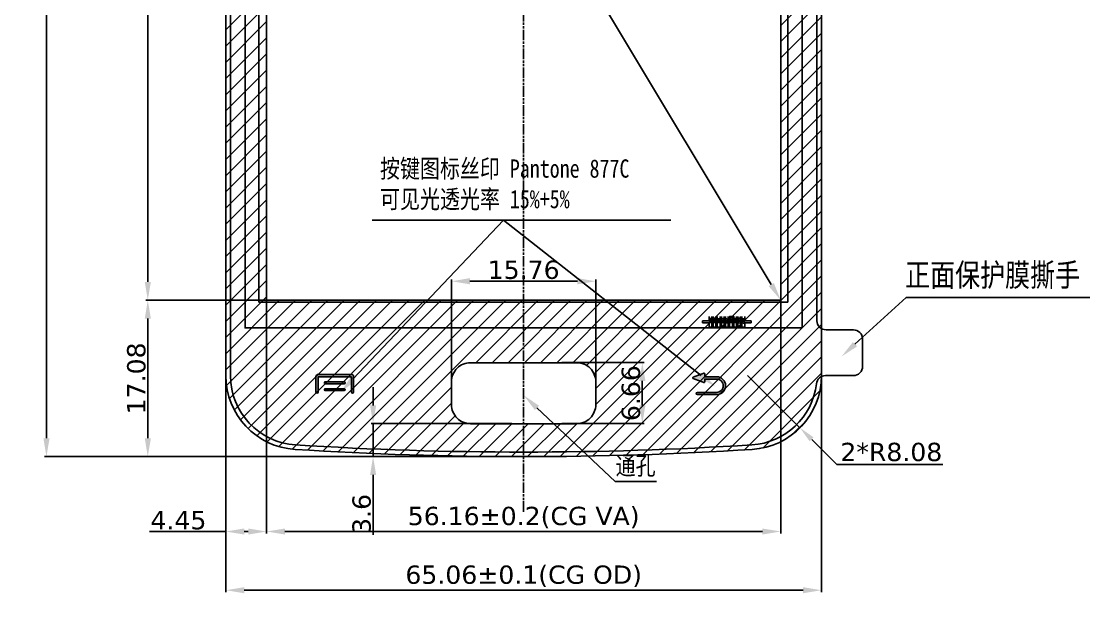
# Model space of a CAD drawing. Header units: inches. Extents: x 1779 to 2225, y 40 to 347.
# Drawn here: x 1870.5 to 1987.3, y 117.3 to 180.8 of the extents above; entities that cross this region are included whole.
import ezdxf
from ezdxf import colors
from ezdxf.entities.mleader import LeaderData, LeaderLine
from ezdxf.math import Vec2, Vec3

# ---------------------------------------------------------------- set-up
doc = ezdxf.new("R2010")
doc.units = ezdxf.units.IN
doc.header["$LTSCALE"] = 2.574606
doc.header["$MEASUREMENT"] = 0
doc.header["$PDMODE"] = 3
doc.header["$PDSIZE"] = 0.3125
doc.linetypes.add('PHANTOM', pattern=[0.8, 0.45, -0.05, 0.1, -0.05, 0.1, -0.05])
doc.layers.get('0').update_dxf_attribs({"linetype": 'CONTINUOUS'})
doc.layers.get('Defpoints').update_dxf_attribs({"linetype": 'CONTINUOUS'})
for name, color, linetype in [('Cover lens', 6, 'CONTINUOUS'), ('dim', 4, 'CONTINUOUS'), ('Dimension', 7, 'CONTINUOUS'), ('RX', 1, 'CONTINUOUS'), ('sensor AA', 131, 'CONTINUOUS'), ('Sensor outline', 190, 'CONTINUOUS'), ('中心线', 1, 'CONTINUOUS'), ('正面保护膜', 50, 'CONTINUOUS')]:
    doc.layers.add(name, color=color, linetype=linetype)
doc.styles.get("Standard").update_dxf_attribs({"font": 'romand.shx', "width": 0.8, "bigfont": 'bigfont.shx'})
doc.styles.add('文字样式', font='verdana.ttf', dxfattribs={"height": 2})
doc.dimstyles.new('标注', dxfattribs={"dimtxt": 2, "dimasz": 2, "dimexe": 0.2, "dimexo": 0.2, "dimgap": 0.2, "dimtad": 1, "dimdsep": 46, "dimtxsty": '文字样式', "dimcen": 0, "dimclrd": 256, "dimclre": 256, "dimclrt": 256, "dimadec": 0, "dimazin": 0, "dimtfac": 1, "dimtmove": 0, "dimatfit": 3, "dimfxl": 0, "dimarcsym": 0})
doc.dimstyles.new('直径', dxfattribs={"dimtxt": 2, "dimasz": 1.8, "dimexe": 0.3, "dimexo": 0.7, "dimgap": 0.3, "dimtad": 1, "dimtoh": 1, "dimzin": 0, "dimdsep": 46, "dimtxsty": '文字样式', "dimcen": 0.09, "dimadec": 0, "dimazin": 0, "dimtfac": 1, "dimtmove": 0, "dimatfit": 3, "dimfxl": 0, "dimtolj": 1, "dimtzin": 0, "dimarcsym": 0})

# ---------------------------------------------------------------- blocks, each defined once
blk = doc.blocks.new('12521212')
at = {"layer": 'RX'}
for points in [[(1609.31, 145.22), (1609.31, 144.74), (1608.61, 144.74), (1608.61, 144.54), (1609.31, 144.54), (1609.31, 144.06), (1609.61, 144.06), (1609.61, 145.22)], [(1610.06, 145.22), (1610.06, 144.06), (1609.76, 144.06), (1609.76, 145.22)], [(1610.51, 145.22), (1610.51, 144.06), (1610.21, 144.06), (1610.21, 145.22)], [(1610.96, 145.22), (1610.96, 144.06), (1610.66, 144.06), (1610.66, 145.22)], [(1611.41, 145.22), (1611.41, 144.06), (1611.11, 144.06), (1611.11, 145.22)], [(1611.86, 145.22), (1611.56, 145.22), (1611.56, 144.06), (1611.86, 144.06), (1611.86, 145.22)], [(1612.01, 145.22), (1612.01, 145.22), (1612.01, 144.06), (1612.31, 144.06), (1612.31, 145.22)], [(1612.76, 145.22), (1612.76, 144.06), (1612.46, 144.06), (1612.46, 145.22)], [(1612.91, 145.22), (1612.91, 144.06), (1613.21, 144.06), (1613.21, 144.54), (1613.91, 144.54), (1613.91, 144.74), (1613.21, 144.74), (1613.21, 145.22)]]:
    blk.add_lwpolyline(points, dxfattribs=at)
at = {"layer": 'sensor AA'}
blk.add_lwpolyline([(1560.14, 241.97), (1617.91, 241.97), (1617.91, 146.79), (1560.14, 146.79)], close=True, dxfattribs=at)
at = {"layer": 'Sensor outline'}
blk.add_lwpolyline([(1558.63, 143.96), (1619.48, 143.96), (1558.63, 143.96), (1558.63, 245.42), (1619.48, 245.42), (1619.48, 143.96), (1619.48, 245.42), (1558.63, 245.42)], close=True, dxfattribs=at)
for s, p in [('GND', (1609.56, 144.52)), ('RX5', (1610.01, 144.52)), ('RX4', (1610.46, 144.52)), ('RX3', (1610.91, 144.52)), ('RX2', (1611.36, 144.5)), ('RX1', (1611.81, 144.52)), ('GND', (1612.26, 144.52)), ('TX19', (1612.7, 144.46)), ('GND', (1613.18, 144.47))]:
    blk.add_text(s, height=0.2, rotation=90).set_placement(p)
blk = doc.blocks.new('*D43')
at = {"layer": 'Defpoints', "color": 0}
for p in [(1897.33, 244), (1953.49, 150.4), (1953.49, 150.4)]:
    blk.add_point(p, dxfattribs=at)
at = {"layer": 'Dimension', "lineweight": -2}
blk.add_line((1898.36, 242.28), (1952.46, 152.11), dxfattribs=at)
at = {"layer": 'Dimension'}
for points in [[(1898.64, 242.45), (1898.07, 242.11), (1897.33, 244)], [(1952.74, 152.28), (1952.17, 151.94), (1953.49, 150.4)]]:
    blk.add_solid(points, dxfattribs=at)
at = {"layer": 'Dimension', "insert": (1926.7, 197.97), "char_height": 2, "attachment_point": 5, "rotation": 300.9638, "style": '文字样式'}
blk.add_mtext('4.3{\\fSimSun|b0|i0|c134|p2;寸}', dxfattribs=at)
blk = doc.blocks.new('*D44')
at = {"layer": 'Defpoints', "color": 0}
for p in [(1902.5, 259.41), (1873.28, 133.32), (1925.41, 133.32)]:
    blk.add_point(p, dxfattribs=at)
at = {"layer": 'Dimension', "lineweight": -2}
for p, q in [((1902.3, 259.41), (1873.08, 259.41)), ((1873.28, 257.41), (1873.28, 135.32)), ((1925.21, 133.32), (1873.08, 133.32))]:
    blk.add_line(p, q, dxfattribs=at)
at = {"layer": 'Dimension'}
for points in [[(1872.95, 257.41), (1873.62, 257.41), (1873.28, 259.41)], [(1872.95, 135.32), (1873.62, 135.32), (1873.28, 133.32)]]:
    blk.add_solid(points, dxfattribs=at)
at = {"layer": 'Dimension', "insert": (1871.76, 196.36), "char_height": 2, "attachment_point": 5, "rotation": 90, "style": '文字样式'}
blk.add_mtext('126.09%%P0.1(CG OD)', dxfattribs=at)
blk = doc.blocks.new('*D45')
at = {"layer": 'Defpoints', "color": 0}
for p in [(1892.88, 164.72), (1957.94, 164.72), (1957.94, 118.73)]:
    blk.add_point(p, dxfattribs=at)
at = {"layer": 'Dimension', "lineweight": -2}
for p, q in [((1892.88, 164.52), (1892.88, 118.53)), ((1957.94, 164.52), (1957.94, 118.53)), ((1894.88, 118.73), (1955.94, 118.73))]:
    blk.add_line(p, q, dxfattribs=at)
at = {"layer": 'Dimension'}
for points in [[(1894.88, 119.06), (1894.88, 118.4), (1892.88, 118.73)], [(1955.94, 119.06), (1955.94, 118.4), (1957.94, 118.73)]]:
    blk.add_solid(points, dxfattribs=at)
at = {"layer": 'Dimension', "insert": (1925.41, 120.25), "char_height": 2, "attachment_point": 5, "style": '文字样式'}
blk.add_mtext('65.06%%P0.1(CG OD)', dxfattribs=at)
blk = doc.blocks.new('*D46')
at = {"layer": 'Defpoints', "color": 0}
for p in [(1897.33, 150.86), (1953.49, 150.96), (1953.49, 125.14)]:
    blk.add_point(p, dxfattribs=at)
at = {"layer": 'Dimension', "lineweight": -2}
for p, q in [((1953.49, 150.76), (1953.49, 124.94)), ((1897.33, 150.66), (1897.33, 124.94)), ((1899.33, 125.14), (1951.49, 125.14))]:
    blk.add_line(p, q, dxfattribs=at)
at = {"layer": 'Dimension'}
for points in [[(1899.33, 125.47), (1899.33, 124.81), (1897.33, 125.14)], [(1951.49, 125.47), (1951.49, 124.81), (1953.49, 125.14)]]:
    blk.add_solid(points, dxfattribs=at)
at = {"layer": 'Dimension', "insert": (1925.41, 126.66), "char_height": 2, "attachment_point": 5, "style": '文字样式'}
blk.add_mtext('56.16%%P0.2(CG VA)', dxfattribs=at)
blk = doc.blocks.new('*D56')
at = {"layer": 'Defpoints', "color": 0}
for p in [(1884.35, 244), (1898.65, 244), (1898.99, 150.4)]:
    blk.add_point(p, dxfattribs=at)
at = {"layer": 'Dimension', "lineweight": -2}
for p, q in [((1898.45, 244), (1884.15, 244)), ((1884.35, 152.4), (1884.35, 242)), ((1898.79, 150.4), (1884.15, 150.4))]:
    blk.add_line(p, q, dxfattribs=at)
at = {"layer": 'Dimension'}
for points in [[(1884.02, 242), (1884.69, 242), (1884.35, 244)], [(1884.02, 152.4), (1884.69, 152.4), (1884.35, 150.4)]]:
    blk.add_solid(points, dxfattribs=at)
at = {"layer": 'Dimension', "insert": (1882.83, 197.2), "char_height": 2, "attachment_point": 5, "rotation": 90, "style": '文字样式'}
blk.add_mtext('93.6%%P0.2(CG VA)', dxfattribs=at)
blk = doc.blocks.new('*D47')
at = {"layer": 'Defpoints', "color": 0}
for p in [(1892.88, 129.03), (1897.33, 129.03), (1892.88, 125.14)]:
    blk.add_point(p, dxfattribs=at)
at = {"layer": 'Dimension', "lineweight": -2}
for p, q in [((1892.88, 128.83), (1892.88, 124.94)), ((1897.33, 128.83), (1897.33, 124.94)), ((1892.88, 125.14), (1884.53, 125.14)), ((1895.33, 125.14), (1894.88, 125.14))]:
    blk.add_line(p, q, dxfattribs=at)
at = {"layer": 'Dimension'}
for points in [[(1894.88, 125.47), (1894.88, 124.81), (1892.88, 125.14)], [(1895.33, 125.47), (1895.33, 124.81), (1897.33, 125.14)]]:
    blk.add_solid(points, dxfattribs=at)
at = {"layer": 'Dimension', "insert": (1887.7, 126.36), "char_height": 2, "attachment_point": 5, "style": '文字样式'}
blk.add_mtext('4.45', dxfattribs=at)
blk = doc.blocks.new('*D48')
at = {"layer": 'Defpoints', "color": 0}
for p in [(1888.5, 150.4), (1884.35, 133.32), (1888.5, 133.32)]:
    blk.add_point(p, dxfattribs=at)
at = {"layer": 'Dimension', "lineweight": -2}
for p, q in [((1888.3, 150.4), (1884.15, 150.4)), ((1884.35, 148.4), (1884.35, 135.32)), ((1888.3, 133.32), (1884.15, 133.32))]:
    blk.add_line(p, q, dxfattribs=at)
at = {"layer": 'Dimension'}
for points in [[(1884.02, 148.4), (1884.69, 148.4), (1884.35, 150.4)], [(1884.02, 135.32), (1884.69, 135.32), (1884.35, 133.32)]]:
    blk.add_solid(points, dxfattribs=at)
at = {"layer": 'Dimension', "insert": (1883.11, 141.86), "char_height": 2, "attachment_point": 5, "rotation": 90, "style": '文字样式'}
blk.add_mtext('17.08', dxfattribs=at)
blk = doc.blocks.new('*D57')
at = {"layer": 'Defpoints', "color": 0}
for p in [(1949.86, 142.17), (1955.59, 136.47)]:
    blk.add_point(p, dxfattribs=at)
at = {"layer": 'Dimension', "color": 0, "lineweight": -2}
for p, q in [((1949.86, 142.17), (1955.59, 136.47)), ((1959.63, 132.46), (1956.87, 135.2)), ((1971.2, 132.46), (1959.63, 132.46))]:
    blk.add_line(p, q, dxfattribs=at)
at = {"layer": 'Dimension', "color": 0}
blk.add_solid([(1957.08, 135.42), (1956.65, 134.99), (1955.59, 136.47)], dxfattribs=at)
at = {"layer": 'Dimension', "color": 0, "insert": (1965.57, 133.81), "char_height": 2, "attachment_point": 5, "style": '文字样式'}
blk.add_mtext('\\A1;2*R8.08', dxfattribs=at)
blk = doc.blocks.new('*D71')
at = {"layer": 'Defpoints', "color": 0}
for p in [(1924.33, 136.92), (1908.96, 133.32), (1924.33, 133.32)]:
    blk.add_point(p, dxfattribs=at)
at = {"layer": 'Dimension', "lineweight": -2}
for p, q in [((1908.96, 138.92), (1908.96, 140.92)), ((1924.13, 136.92), (1908.76, 136.92)), ((1908.96, 136.92), (1908.96, 133.32)), ((1924.13, 133.32), (1908.76, 133.32)), ((1908.96, 131.32), (1908.96, 124.79))]:
    blk.add_line(p, q, dxfattribs=at)
at = {"layer": 'Dimension'}
for points in [[(1908.63, 138.92), (1909.3, 138.92), (1908.96, 136.92)], [(1908.63, 131.32), (1909.3, 131.32), (1908.96, 133.32)]]:
    blk.add_solid(points, dxfattribs=at)
at = {"layer": 'Dimension', "insert": (1907.72, 127.06), "char_height": 2, "attachment_point": 5, "rotation": 90, "style": '文字样式'}
blk.add_mtext('3.6', dxfattribs=at)
blk = doc.blocks.new('*D72')
at = {"layer": 'Defpoints', "color": 0}
for p in [(1933.29, 152.47), (1917.53, 140.25), (1933.29, 140.25)]:
    blk.add_point(p, dxfattribs=at)
at = {"layer": 'Dimension', "lineweight": -2}
for p, q in [((1917.53, 140.45), (1917.53, 152.67)), ((1919.53, 152.47), (1931.29, 152.47)), ((1933.29, 140.45), (1933.29, 152.67))]:
    blk.add_line(p, q, dxfattribs=at)
at = {"layer": 'Dimension'}
for points in [[(1919.53, 152.81), (1919.53, 152.14), (1917.53, 152.47)], [(1931.29, 152.81), (1931.29, 152.14), (1933.29, 152.47)]]:
    blk.add_solid(points, dxfattribs=at)
at = {"layer": 'Dimension', "insert": (1925.41, 153.71), "char_height": 2, "attachment_point": 5, "style": '文字样式'}
blk.add_mtext('15.76', dxfattribs=at)
blk = doc.blocks.new('*D73')
at = {"layer": 'Defpoints', "color": 0}
for p in [(1929.37, 143.58), (1929.37, 136.92), (1938.37, 136.92)]:
    blk.add_point(p, dxfattribs=at)
at = {"layer": 'Dimension', "lineweight": -2}
for p, q in [((1929.57, 143.58), (1938.57, 143.58)), ((1938.37, 141.58), (1938.37, 138.92)), ((1929.57, 136.92), (1938.57, 136.92))]:
    blk.add_line(p, q, dxfattribs=at)
at = {"layer": 'Dimension'}
for points in [[(1938.04, 141.58), (1938.71, 141.58), (1938.37, 143.58)], [(1938.04, 138.92), (1938.71, 138.92), (1938.37, 136.92)]]:
    blk.add_solid(points, dxfattribs=at)
at = {"layer": 'Dimension', "insert": (1937.13, 140.25), "char_height": 2, "attachment_point": 5, "rotation": 90, "style": '文字样式'}
blk.add_mtext('6.66', dxfattribs=at)

msp = doc.modelspace()

# ---------------------------------------------------------------- hatches: boundary and pattern name
at = {"layer": 'Cover lens', "linetype": 'Continuous'}
h = msp.add_hatch(dxfattribs=at)
h.set_pattern_fill('ANSI31', color=256, scale=10, style=0)
edge = h.paths.add_edge_path(flags=16)
edge.add_line((1918.407, 254.998), (1932.407, 254.998))
edge.add_arc((1932.407, 255.998), 1, 270, 450)
edge.add_line((1932.407, 256.998), (1918.407, 256.998))
edge.add_arc((1918.407, 255.998), 1, 90, 270)
edge = h.paths.add_edge_path(flags=16)
edge.add_line((1913.657, 254.998), (1915.157, 254.998))
edge.add_arc((1915.157, 255.998), 1, 270, 450)
edge.add_line((1915.157, 256.998), (1913.657, 256.998))
edge.add_arc((1913.657, 255.998), 1, 90, 270)
edge = h.paths.add_edge_path(flags=16)
edge.add_arc((1910.907, 255.998), 1, 0, 360)
edge = h.paths.add_edge_path(flags=16)
edge.add_arc((1904.407, 255.998), 1.7, 0, 360)
edge = h.paths.add_edge_path()
edge.add_arc((1949.857, 142.165), 8.08, 273.59436, 360)
edge.add_line((1957.937, 142.165), (1957.937, 251.698))
edge.add_arc((1950.227, 251.698), 7.71, 360, 450)
edge.add_line((1950.227, 259.408), (1900.587, 259.408))
edge.add_arc((1900.587, 251.698), 7.71, 90, 180)
edge.add_line((1892.877, 251.698), (1892.877, 142.165))
edge.add_arc((1900.957, 142.165), 8.08, 180, 266.40564)
edge.add_arc((1925.407, 531.398), 398.08, 266.40564, 273.59436)
edge = h.paths.add_edge_path(flags=16)
edge.add_line((1919.607, 136.918), (1931.207, 136.918))
edge.add_arc((1931.207, 138.998), 2.08, 270, 360)
edge.add_line((1933.287, 138.998), (1933.287, 141.498))
edge.add_arc((1931.207, 141.498), 2.08, 360, 450)
edge.add_line((1931.207, 143.578), (1919.607, 143.578))
edge.add_arc((1919.607, 141.498), 2.08, 90, 180)
edge.add_line((1917.527, 141.498), (1917.527, 138.998))
edge.add_arc((1919.607, 138.998), 2.08, 180, 270)
h.paths.add_polyline_path([(1897.327, 150.398), (1897.327, 243.998), (1953.487, 243.998), (1953.487, 150.398)], flags=16)
at = {"layer": 'Cover lens'}
h = msp.add_hatch(color=151, dxfattribs=at)
edge = h.paths.add_edge_path()
edge.add_spline(control_points=[(1945.195, 142.053), (1945.626, 142.053), (1946.058, 142.053), (1946.489, 142.053), (1946.489, 142.053), (1946.749, 142.053), (1946.996, 141.949), (1947.18, 141.766), (1947.18, 141.766), (1947.362, 141.583), (1947.465, 141.338), (1947.466, 141.08), (1947.466, 141.08), (1947.466, 141.08), (1947.466, 141.079), (1947.466, 141.078), (1947.466, 141.078), (1947.465, 140.818), (1947.362, 140.57), (1947.179, 140.387), (1947.179, 140.387), (1946.997, 140.204), (1946.751, 140.101), (1946.494, 140.1), (1946.494, 140.1), (1946.493, 140.1), (1946.492, 140.1), (1946.491, 140.1), (1946.491, 140.1), (1945.79, 140.1), (1945.088, 140.1), (1944.387, 140.1), (1944.387, 140.1), (1944.318, 140.1), (1944.262, 140.156), (1944.262, 140.225), (1944.262, 140.225), (1944.262, 140.294), (1944.318, 140.351), (1944.387, 140.351), (1944.387, 140.351), (1945.088, 140.351), (1945.789, 140.351), (1946.491, 140.351), (1946.491, 140.351), (1946.683, 140.35), (1946.866, 140.428), (1947.002, 140.564), (1947.002, 140.564), (1947.138, 140.699), (1947.215, 140.881), (1947.216, 141.073), (1947.216, 141.073), (1947.216, 141.075), (1947.215, 141.076), (1947.215, 141.077), (1947.215, 141.077), (1947.216, 141.269), (1947.138, 141.453), (1947.002, 141.589), (1947.002, 141.589), (1946.866, 141.725), (1946.683, 141.803), (1946.49, 141.805), (1946.49, 141.805), (1946.367, 141.799), (1945.401, 141.802), (1945.195, 141.802), (1945.195, 141.802), (1945.195, 141.699), (1945.195, 141.595), (1945.195, 141.491), (1945.195, 141.491), (1945.195, 141.466), (1945.183, 141.444), (1945.163, 141.429), (1945.163, 141.429), (1945.142, 141.415), (1945.117, 141.412), (1945.093, 141.42), (1945.093, 141.42), (1945.093, 141.421), (1943.923, 141.857), (1943.923, 141.857), (1943.923, 141.857), (1943.893, 141.868), (1943.873, 141.896), (1943.873, 141.928), (1943.873, 141.928), (1943.873, 141.96), (1943.893, 141.987), (1943.923, 141.998), (1943.923, 141.998), (1943.923, 141.999), (1945.093, 142.435), (1945.093, 142.435), (1945.093, 142.435), (1945.117, 142.444), (1945.142, 142.441), (1945.163, 142.426), (1945.163, 142.426), (1945.183, 142.412), (1945.195, 142.39), (1945.195, 142.364), (1945.195, 142.364), (1945.195, 142.261), (1945.195, 142.157), (1945.195, 142.053)], knot_values=[0, 0, 0, 0, 0.037037, 0.037037, 0.037037, 0.037037, 0.0740741, 0.0740741, 0.0740741, 0.0740741, 0.1111111, 0.1111111, 0.1111111, 0.1111111, 0.1481481, 0.1481481, 0.1481481, 0.1481481, 0.1851852, 0.1851852, 0.1851852, 0.1851852, 0.2222222, 0.2222222, 0.2222222, 0.2222222, 0.2592593, 0.2592593, 0.2592593, 0.2592593, 0.2962963, 0.2962963, 0.2962963, 0.2962963, 0.3333333, 0.3333333, 0.3333333, 0.3333333, 0.3703704, 0.3703704, 0.3703704, 0.3703704, 0.4074074, 0.4074074, 0.4074074, 0.4074074, 0.4444444, 0.4444444, 0.4444444, 0.4444444, 0.4814815, 0.4814815, 0.4814815, 0.4814815, 0.5185185, 0.5185185, 0.5185185, 0.5185185, 0.5555556, 0.5555556, 0.5555556, 0.5555556, 0.5925926, 0.5925926, 0.5925926, 0.5925926, 0.6296296, 0.6296296, 0.6296296, 0.6296296, 0.6666667, 0.6666667, 0.6666667, 0.6666667, 0.7037037, 0.7037037, 0.7037037, 0.7037037, 0.7407407, 0.7407407, 0.7407407, 0.7407407, 0.7777778, 0.7777778, 0.7777778, 0.7777778, 0.8148148, 0.8148148, 0.8148148, 0.8148148, 0.8518519, 0.8518519, 0.8518519, 0.8518519, 0.8888889, 0.8888889, 0.8888889, 0.8888889, 0.9259259, 0.9259259, 0.9259259, 0.9259259, 0.962963, 0.962963, 0.962963, 0.962963, 1, 1, 1, 1], weights=[1, 1, 1, 1, 1, 1, 1, 1, 1, 1, 1, 1, 1, 1, 1, 1, 1, 1, 1, 1, 1, 1, 1, 1, 1, 1, 1, 1, 1, 1, 1, 1, 1, 1, 1, 1, 1, 1, 1, 1, 1, 1, 1, 1, 1, 1, 1, 1, 1, 1, 1, 1, 1, 1, 1, 1, 1, 1, 1, 1, 1, 1, 1, 1, 1, 1, 1, 1, 1, 1, 1, 1, 1, 1, 1, 1, 1, 1, 1, 1, 1, 1, 1, 1, 1, 1, 1, 1, 1, 1, 1, 1, 1, 1, 1, 1, 1, 1, 1, 1, 1, 1, 1, 1, 1, 1, 1, 1], degree=3, periodic=0)
edge = h.paths.add_edge_path()
edge.add_spline(control_points=[(1902.964, 140.373), (1902.964, 140.304), (1902.908, 140.248), (1902.839, 140.248), (1902.839, 140.248), (1902.77, 140.248), (1902.713, 140.304), (1902.713, 140.373), (1902.713, 140.373), (1902.713, 140.938), (1902.713, 141.502), (1902.713, 142.067), (1902.713, 142.067), (1902.714, 142.126), (1902.737, 142.183), (1902.78, 142.226), (1902.78, 142.226), (1902.821, 142.267), (1902.877, 142.29), (1902.939, 142.292), (1902.939, 142.292), (1903.535, 142.292), (1904.132, 142.292), (1904.729, 142.292), (1904.729, 142.292), (1905.356, 142.292), (1905.984, 142.292), (1906.613, 142.292), (1906.613, 142.292), (1906.672, 142.291), (1906.73, 142.268), (1906.772, 142.225), (1906.772, 142.225), (1906.813, 142.184), (1906.836, 142.128), (1906.838, 142.066), (1906.838, 142.066), (1906.838, 141.502), (1906.838, 140.938), (1906.838, 140.373), (1906.838, 140.373), (1906.838, 140.304), (1906.781, 140.248), (1906.712, 140.248), (1906.712, 140.248), (1906.643, 140.248), (1906.587, 140.304), (1906.587, 140.373), (1906.587, 140.373), (1906.587, 140.921), (1906.587, 141.469), (1906.587, 142.016), (1906.587, 142.016), (1906.587, 142.03), (1906.576, 142.041), (1906.562, 142.041), (1906.562, 142.041), (1905.951, 142.041), (1905.34, 142.041), (1904.729, 142.041), (1904.729, 142.041), (1904.149, 142.041), (1903.569, 142.041), (1902.989, 142.041), (1902.989, 142.041), (1902.975, 142.041), (1902.964, 142.03), (1902.964, 142.016), (1902.964, 142.016), (1902.964, 141.469), (1902.964, 140.921), (1902.964, 140.373)], knot_values=[0, 0, 0, 0, 0.0555556, 0.0555556, 0.0555556, 0.0555556, 0.1111111, 0.1111111, 0.1111111, 0.1111111, 0.1666667, 0.1666667, 0.1666667, 0.1666667, 0.2222222, 0.2222222, 0.2222222, 0.2222222, 0.2777778, 0.2777778, 0.2777778, 0.2777778, 0.3333333, 0.3333333, 0.3333333, 0.3333333, 0.3888889, 0.3888889, 0.3888889, 0.3888889, 0.4444444, 0.4444444, 0.4444444, 0.4444444, 0.5, 0.5, 0.5, 0.5, 0.5555556, 0.5555556, 0.5555556, 0.5555556, 0.6111111, 0.6111111, 0.6111111, 0.6111111, 0.6666667, 0.6666667, 0.6666667, 0.6666667, 0.7222222, 0.7222222, 0.7222222, 0.7222222, 0.7777778, 0.7777778, 0.7777778, 0.7777778, 0.8333333, 0.8333333, 0.8333333, 0.8333333, 0.8888889, 0.8888889, 0.8888889, 0.8888889, 0.9444444, 0.9444444, 0.9444444, 0.9444444, 1, 1, 1, 1], weights=[1, 1, 1, 1, 1, 1, 1, 1, 1, 1, 1, 1, 1, 1, 1, 1, 1, 1, 1, 1, 1, 1, 1, 1, 1, 1, 1, 1, 1, 1, 1, 1, 1, 1, 1, 1, 1, 1, 1, 1, 1, 1, 1, 1, 1, 1, 1, 1, 1, 1, 1, 1, 1, 1, 1, 1, 1, 1, 1, 1, 1, 1, 1, 1, 1, 1, 1, 1, 1, 1, 1, 1], degree=3, periodic=0)
edge = h.paths.add_edge_path(flags=17)
edge.add_spline(control_points=[(1903.737, 141.283), (1903.682, 141.283), (1903.637, 141.328), (1903.637, 141.383), (1903.637, 141.383), (1903.637, 141.438), (1903.682, 141.483), (1903.737, 141.483), (1903.737, 141.483), (1903.737, 141.483), (1905.814, 141.483), (1905.814, 141.483), (1905.814, 141.483), (1905.87, 141.483), (1905.914, 141.438), (1905.914, 141.383), (1905.914, 141.383), (1905.914, 141.328), (1905.87, 141.283), (1905.814, 141.283), (1905.814, 141.283), (1905.814, 141.283), (1903.737, 141.283), (1903.737, 141.283)], knot_values=[0, 0, 0, 0, 0.1666667, 0.1666667, 0.1666667, 0.1666667, 0.3333333, 0.3333333, 0.3333333, 0.3333333, 0.5, 0.5, 0.5, 0.5, 0.6666667, 0.6666667, 0.6666667, 0.6666667, 0.8333333, 0.8333333, 0.8333333, 0.8333333, 1, 1, 1, 1], weights=[1, 1, 1, 1, 1, 1, 1, 1, 1, 1, 1, 1, 1, 1, 1, 1, 1, 1, 1, 1, 1, 1, 1, 1], degree=3, periodic=0)
edge = h.paths.add_edge_path(flags=17)
edge.add_spline(control_points=[(1903.737, 140.533), (1903.682, 140.533), (1903.637, 140.578), (1903.637, 140.633), (1903.637, 140.633), (1903.637, 140.689), (1903.682, 140.733), (1903.737, 140.733), (1903.737, 140.733), (1903.737, 140.733), (1905.814, 140.733), (1905.814, 140.733), (1905.814, 140.733), (1905.87, 140.733), (1905.914, 140.689), (1905.914, 140.633), (1905.914, 140.633), (1905.914, 140.578), (1905.87, 140.533), (1905.814, 140.533), (1905.814, 140.533), (1905.814, 140.533), (1903.737, 140.533), (1903.737, 140.533)], knot_values=[0, 0, 0, 0, 0.1666667, 0.1666667, 0.1666667, 0.1666667, 0.3333333, 0.3333333, 0.3333333, 0.3333333, 0.5, 0.5, 0.5, 0.5, 0.6666667, 0.6666667, 0.6666667, 0.6666667, 0.8333333, 0.8333333, 0.8333333, 0.8333333, 1, 1, 1, 1], weights=[1, 1, 1, 1, 1, 1, 1, 1, 1, 1, 1, 1, 1, 1, 1, 1, 1, 1, 1, 1, 1, 1, 1, 1], degree=3, periodic=0)

# ---------------------------------------------------------------- linework, layer by layer
at = {"layer": 'Cover lens', "linetype": 'Continuous'}
msp.add_lwpolyline([(1950.364, 134.101, 0.3959565), (1957.937, 142.165), (1957.937, 251.698, 0.4142136), (1950.227, 259.408), (1900.587, 259.408, 0.4142136), (1892.877, 251.698), (1892.877, 142.165, 0.3959565), (1900.451, 134.101, 0.031377), (1950.364, 134.101)], format="xyb", dxfattribs=at)
msp.add_lwpolyline([(1897.327, 150.398), (1897.327, 243.998), (1953.487, 243.998), (1953.487, 150.398)], close=True, dxfattribs=at)
msp.add_lwpolyline([(1919.607, 136.918), (1931.207, 136.918, 0.4142136), (1933.287, 138.998), (1933.287, 141.498, 0.4142136), (1931.207, 143.578), (1919.607, 143.578, 0.4142136), (1917.527, 141.498), (1917.527, 138.998, 0.4142136)], format="xyb", close=True, dxfattribs=at)
at = {"layer": 'Cover lens', "color": 151, "linetype": 'Continuous'}
for points, knots in [([(1902.964, 140.373), (1902.964, 140.304), (1902.908, 140.248), (1902.839, 140.248), (1902.839, 140.248), (1902.77, 140.248), (1902.713, 140.304), (1902.713, 140.373), (1902.713, 140.373), (1902.713, 140.938), (1902.713, 141.502), (1902.713, 142.067), (1902.713, 142.067), (1902.714, 142.126), (1902.737, 142.183), (1902.78, 142.226), (1902.78, 142.226), (1902.821, 142.267), (1902.877, 142.29), (1902.939, 142.292), (1902.939, 142.292), (1903.535, 142.292), (1904.132, 142.292), (1904.729, 142.292), (1904.729, 142.292), (1905.356, 142.292), (1905.984, 142.292), (1906.613, 142.292), (1906.613, 142.292), (1906.672, 142.291), (1906.73, 142.268), (1906.772, 142.225), (1906.772, 142.225), (1906.813, 142.184), (1906.836, 142.128), (1906.838, 142.066), (1906.838, 142.066), (1906.838, 141.502), (1906.838, 140.938), (1906.838, 140.373), (1906.838, 140.373), (1906.838, 140.304), (1906.781, 140.248), (1906.712, 140.248), (1906.712, 140.248), (1906.643, 140.248), (1906.587, 140.304), (1906.587, 140.373), (1906.587, 140.373), (1906.587, 140.921), (1906.587, 141.469), (1906.587, 142.016), (1906.587, 142.016), (1906.587, 142.03), (1906.576, 142.041), (1906.562, 142.041), (1906.562, 142.041), (1905.951, 142.041), (1905.34, 142.041), (1904.729, 142.041), (1904.729, 142.041), (1904.149, 142.041), (1903.569, 142.041), (1902.989, 142.041), (1902.989, 142.041), (1902.975, 142.041), (1902.964, 142.03), (1902.964, 142.016), (1902.964, 142.016), (1902.964, 141.469), (1902.964, 140.921), (1902.964, 140.373)], [0, 0, 0, 0, 0.0555556, 0.0555556, 0.0555556, 0.0555556, 0.1111111, 0.1111111, 0.1111111, 0.1111111, 0.1666667, 0.1666667, 0.1666667, 0.1666667, 0.2222222, 0.2222222, 0.2222222, 0.2222222, 0.2777778, 0.2777778, 0.2777778, 0.2777778, 0.3333333, 0.3333333, 0.3333333, 0.3333333, 0.3888889, 0.3888889, 0.3888889, 0.3888889, 0.4444444, 0.4444444, 0.4444444, 0.4444444, 0.5, 0.5, 0.5, 0.5, 0.5555556, 0.5555556, 0.5555556, 0.5555556, 0.6111111, 0.6111111, 0.6111111, 0.6111111, 0.6666667, 0.6666667, 0.6666667, 0.6666667, 0.7222222, 0.7222222, 0.7222222, 0.7222222, 0.7777778, 0.7777778, 0.7777778, 0.7777778, 0.8333333, 0.8333333, 0.8333333, 0.8333333, 0.8888889, 0.8888889, 0.8888889, 0.8888889, 0.9444444, 0.9444444, 0.9444444, 0.9444444, 1, 1, 1, 1]), ([(1903.737, 141.283), (1903.682, 141.283), (1903.637, 141.328), (1903.637, 141.383), (1903.637, 141.383), (1903.637, 141.438), (1903.682, 141.483), (1903.737, 141.483), (1903.737, 141.483), (1903.737, 141.483), (1905.814, 141.483), (1905.814, 141.483), (1905.814, 141.483), (1905.87, 141.483), (1905.914, 141.438), (1905.914, 141.383), (1905.914, 141.383), (1905.914, 141.328), (1905.87, 141.283), (1905.814, 141.283), (1905.814, 141.283), (1905.814, 141.283), (1903.737, 141.283), (1903.737, 141.283)], [0, 0, 0, 0, 0.1666667, 0.1666667, 0.1666667, 0.1666667, 0.3333333, 0.3333333, 0.3333333, 0.3333333, 0.5, 0.5, 0.5, 0.5, 0.6666667, 0.6666667, 0.6666667, 0.6666667, 0.8333333, 0.8333333, 0.8333333, 0.8333333, 1, 1, 1, 1]), ([(1903.737, 140.533), (1903.682, 140.533), (1903.637, 140.578), (1903.637, 140.633), (1903.637, 140.633), (1903.637, 140.689), (1903.682, 140.733), (1903.737, 140.733), (1903.737, 140.733), (1903.737, 140.733), (1905.814, 140.733), (1905.814, 140.733), (1905.814, 140.733), (1905.87, 140.733), (1905.914, 140.689), (1905.914, 140.633), (1905.914, 140.633), (1905.914, 140.578), (1905.87, 140.533), (1905.814, 140.533), (1905.814, 140.533), (1905.814, 140.533), (1903.737, 140.533), (1903.737, 140.533)], [0, 0, 0, 0, 0.1666667, 0.1666667, 0.1666667, 0.1666667, 0.3333333, 0.3333333, 0.3333333, 0.3333333, 0.5, 0.5, 0.5, 0.5, 0.6666667, 0.6666667, 0.6666667, 0.6666667, 0.8333333, 0.8333333, 0.8333333, 0.8333333, 1, 1, 1, 1])]:
    msp.add_open_spline(points, degree=3, knots=knots, dxfattribs=at)
at = {"layer": 'Cover lens', "color": 151}
msp.add_open_spline([(1945.189, 142.042), (1945.62, 142.042), (1946.052, 142.042), (1946.483, 142.042), (1946.483, 142.042), (1946.743, 142.041), (1946.99, 141.938), (1947.173, 141.754), (1947.173, 141.754), (1947.356, 141.572), (1947.458, 141.327), (1947.46, 141.069), (1947.46, 141.069), (1947.46, 141.068), (1947.46, 141.068), (1947.46, 141.067), (1947.46, 141.067), (1947.459, 140.807), (1947.356, 140.559), (1947.173, 140.375), (1947.173, 140.375), (1946.991, 140.193), (1946.745, 140.09), (1946.487, 140.089), (1946.487, 140.089), (1946.487, 140.089), (1946.486, 140.089), (1946.485, 140.089), (1946.485, 140.089), (1945.784, 140.089), (1945.082, 140.088), (1944.381, 140.088), (1944.381, 140.088), (1944.312, 140.088), (1944.255, 140.145), (1944.255, 140.214), (1944.255, 140.214), (1944.255, 140.283), (1944.312, 140.339), (1944.381, 140.339), (1944.381, 140.339), (1945.082, 140.339), (1945.782, 140.339), (1946.485, 140.339), (1946.485, 140.339), (1946.677, 140.339), (1946.86, 140.417), (1946.996, 140.552), (1946.996, 140.552), (1947.132, 140.688), (1947.209, 140.87), (1947.21, 141.062), (1947.21, 141.062), (1947.209, 141.063), (1947.209, 141.064), (1947.209, 141.066), (1947.209, 141.066), (1947.209, 141.258), (1947.132, 141.442), (1946.996, 141.578), (1946.996, 141.578), (1946.86, 141.714), (1946.677, 141.791), (1946.484, 141.794), (1946.484, 141.794), (1946.361, 141.788), (1945.395, 141.791), (1945.189, 141.791), (1945.189, 141.791), (1945.189, 141.687), (1945.189, 141.584), (1945.189, 141.48), (1945.189, 141.48), (1945.189, 141.455), (1945.177, 141.432), (1945.156, 141.418), (1945.156, 141.418), (1945.136, 141.403), (1945.111, 141.4), (1945.087, 141.409), (1945.087, 141.409), (1945.087, 141.409), (1943.917, 141.846), (1943.916, 141.846), (1943.916, 141.846), (1943.886, 141.857), (1943.867, 141.885), (1943.867, 141.917), (1943.867, 141.917), (1943.867, 141.948), (1943.887, 141.976), (1943.916, 141.987), (1943.916, 141.987), (1943.917, 141.987), (1945.087, 142.424), (1945.087, 142.424), (1945.087, 142.424), (1945.111, 142.433), (1945.136, 142.429), (1945.156, 142.415), (1945.156, 142.415), (1945.177, 142.401), (1945.189, 142.378), (1945.189, 142.353), (1945.189, 142.353), (1945.189, 142.249), (1945.189, 142.146), (1945.189, 142.042)], degree=3, knots=[0, 0, 0, 0, 0.037037, 0.037037, 0.037037, 0.037037, 0.0740741, 0.0740741, 0.0740741, 0.0740741, 0.1111111, 0.1111111, 0.1111111, 0.1111111, 0.1481481, 0.1481481, 0.1481481, 0.1481481, 0.1851852, 0.1851852, 0.1851852, 0.1851852, 0.2222222, 0.2222222, 0.2222222, 0.2222222, 0.2592593, 0.2592593, 0.2592593, 0.2592593, 0.2962963, 0.2962963, 0.2962963, 0.2962963, 0.3333333, 0.3333333, 0.3333333, 0.3333333, 0.3703704, 0.3703704, 0.3703704, 0.3703704, 0.4074074, 0.4074074, 0.4074074, 0.4074074, 0.4444444, 0.4444444, 0.4444444, 0.4444444, 0.4814815, 0.4814815, 0.4814815, 0.4814815, 0.5185185, 0.5185185, 0.5185185, 0.5185185, 0.5555556, 0.5555556, 0.5555556, 0.5555556, 0.5925926, 0.5925926, 0.5925926, 0.5925926, 0.6296296, 0.6296296, 0.6296296, 0.6296296, 0.6666667, 0.6666667, 0.6666667, 0.6666667, 0.7037037, 0.7037037, 0.7037037, 0.7037037, 0.7407407, 0.7407407, 0.7407407, 0.7407407, 0.7777778, 0.7777778, 0.7777778, 0.7777778, 0.8148148, 0.8148148, 0.8148148, 0.8148148, 0.8518519, 0.8518519, 0.8518519, 0.8518519, 0.8888889, 0.8888889, 0.8888889, 0.8888889, 0.9259259, 0.9259259, 0.9259259, 0.9259259, 0.962963, 0.962963, 0.962963, 0.962963, 1, 1, 1, 1], dxfattribs=at)
at = {"layer": '中心线', "linetype": 'PHANTOM'}
msp.add_lwpolyline([(1925.407, 127.29), (1925.407, 262.521)], dxfattribs=at)
at = {"layer": '正面保护膜'}
msp.add_lwpolyline([(1957.386, 141.282, -0.3803985), (1958.379, 142.165), (1961.437, 142.165, 0.4142136), (1962.437, 143.165), (1962.437, 146.165, 0.4142136), (1961.437, 147.165), (1958.437, 147.165, -0.4142136), (1957.437, 148.165), (1957.437, 251.698, 0.4142136), (1950.227, 258.908), (1900.587, 258.908, 0.4142136), (1893.377, 251.698), (1893.377, 142.165, 0.3959565), (1900.482, 134.6, 0.031377), (1950.333, 134.6, 0.3625507)], format="xyb", close=True, dxfattribs=at)

# ---------------------------------------------------------------- block references
at = {"layer": 'Dimension'}
msp.add_blockref('12521212', (336.348, 3.407), dxfattribs=at)

# ---------------------------------------------------------------- texts
at = {"color": 3, "insert": (1967.085, 154.409), "char_height": 2.5, "width": 23.73653, "attachment_point": 1}
msp.add_mtext('{\\fSimSun|b0|i0|c134|p54;正面保护膜撕手}', dxfattribs=at)
at = {"layer": 'dim', "char_height": 2, "attachment_point": 1}
for s, insert in [('{\\fSimSun|b0|i0|c134|p54;按键图标丝印 Pantone 877C\\P可见光透光率 15%+5%}', (1909.717, 165.779)), ('{\\fSimSun|b0|i0|c134|p54;通孔}', (1935.45, 133.332))]:
    msp.add_mtext(s, dxfattribs=dict(at, insert=insert))

# ---------------------------------------------------------------- dimensions: what is measured, and where the dimension line sits
at = {"layer": 'Dimension'}
dim = msp.add_linear_dim(base=(1873.282, 133.318), p1=(1902.504, 259.408), p2=(1925.407, 133.318), angle=90, text='<>%%P0.1(CG OD)', dimstyle='标注', dxfattribs=at)
dim.commit()
dim.dimension.update_dxf_attribs({"geometry": '*D44', "text_midpoint": (1873.282, 196.363), "dimtype": 160})
dim = msp.add_linear_dim(base=(1884.352, 243.998), p1=(1898.994, 150.398), p2=(1898.652, 243.998), angle=90, text='<>%%P0.2(CG VA)', dimstyle='标注', dxfattribs=at)
dim.commit()
dim.dimension.update_dxf_attribs({"geometry": '*D56', "text_midpoint": (1882.831, 197.198)})
dim = msp.add_aligned_dim(p1=(1897.327, 243.998), p2=(1953.487, 150.398), distance=0, text='4.3{\\fSimSun|b0|i0|c134|p2;寸}', dimstyle='标注', override={"dimfxl": 0.5}, dxfattribs=at)
dim.commit()
dim.dimension.update_dxf_attribs({"geometry": '*D43', "text_midpoint": (1926.698, 197.973)})
for base, p1, p2, text, picture, middle in [((1957.937, 118.728), (1892.877, 164.721), (1957.937, 164.721), '<>%%P0.1(CG OD)', '*D45', (1925.407, 120.25)), ((1953.487, 125.142), (1897.327, 150.855), (1953.487, 150.96), '<>%%P0.2(CG VA)', '*D46', (1925.407, 126.663))]:
    dim = msp.add_linear_dim(base=base, p1=p1, p2=p2, text=text, dimstyle='标注', dxfattribs=at)
    dim.commit()
    dim.dimension.update_dxf_attribs({"geometry": picture, "text_midpoint": middle})
dim = msp.add_linear_dim(base=(1933.287, 152.472), p1=(1917.527, 140.248), p2=(1933.287, 140.248), dimstyle='标注', override={"dimfxl": 0.5}, dxfattribs=at)
dim.commit()
dim.dimension.update_dxf_attribs({"geometry": '*D72', "text_midpoint": (1925.407, 153.712)})
dim = msp.add_linear_dim(base=(1884.352, 133.318), p1=(1888.496, 150.398), p2=(1888.496, 133.318), angle=90, dimstyle='标注', dxfattribs=at)
dim.commit()
dim.dimension.update_dxf_attribs({"geometry": '*D48', "text_midpoint": (1883.107, 141.858)})
for base, p1, p2, picture, middle in [((1938.373, 136.918), (1929.367, 143.578), (1929.367, 136.918), '*D73', (1937.133, 140.248)), ((1908.962, 133.318), (1924.329, 136.918), (1924.329, 133.318), '*D71', (1907.721, 127.056))]:
    dim = msp.add_linear_dim(base=base, p1=p1, p2=p2, angle=90, dimstyle='标注', override={"dimfxl": 0.5}, dxfattribs=at)
    dim.commit()
    dim.dimension.update_dxf_attribs({"geometry": picture, "text_midpoint": middle})
dim = msp.add_radius_dim(center=(1949.857, 142.165), mpoint=(1955.589, 136.471), text='2*<>', dimstyle='直径', dxfattribs=at)
dim.commit()
dim.dimension.update_dxf_attribs({"geometry": '*D57', "text_midpoint": (1965.566, 133.805)})
dim = msp.add_linear_dim(base=(1892.877, 125.142), p1=(1897.327, 129.027), p2=(1892.877, 129.027), dimstyle='标注', dxfattribs=at)
dim.commit()
dim.dimension.update_dxf_attribs({"geometry": '*D47', "text_midpoint": (1887.703, 126.362)})

# ---------------------------------------------------------------- leaders
at = {"layer": 'dim'}
ml = msp.add_multileader_mtext('Standard', dxfattribs=at)
ml.set_content('', color=256)
ml.set_leader_properties()
ml.build(insert=Vec2(0, 0))
ml.multileader.update_dxf_attribs({"text_right_attachment_type": 6, "dogleg_length": 0.36, "arrow_head_size": 2})
ctx = ml.context
ctx.base_point, ctx.char_height, ctx.arrow_head_size, ctx.landing_gap_size, ctx.plane_origin = Vec3(1941.469, 159.152), 0.18, 2, 0.09, Vec3(1915.856, 155.479)
ctx.right_attachment = 6
notes = []
notes.append((ctx, [(0, (1, 1, 0), (1923.198, 159.152), (1, 0), 18.271, [(0, [(1905.377, 140.328)], 0, [])])]))
ctx.mtext.insert, ctx.mtext.flow_direction = Vec3(1941.559, 159.242), 5
ml = msp.add_multileader_mtext('Standard', dxfattribs=at)
ml.set_content('', color=256)
ml.set_leader_properties()
ml.build(insert=Vec2(0, 0))
ml.multileader.update_dxf_attribs({"text_right_attachment_type": 6, "dogleg_length": 0.36, "arrow_head_size": 2})
ctx = ml.context
ctx.base_point, ctx.char_height, ctx.arrow_head_size, ctx.landing_gap_size, ctx.plane_origin = Vec3(1908.764, 159.242), 0.18, 2, 0.09, Vec3(1942.011, 143.764)
ctx.right_attachment, ctx.text_align_type = 6, 2
notes.append((ctx, [(0, (1, 1, 0), (1923.198, 159.152), (-1, 0), 14.255, [(0, [(1946.369, 140.953)], 0, [])])]))
ctx.mtext.insert, ctx.mtext.alignment, ctx.mtext.flow_direction = Vec3(1908.854, 159.332), 3, 5
ml = msp.add_multileader_mtext('Standard', dxfattribs=at)
ml.set_content('', color=256)
ml.set_leader_properties()
ml.build(insert=Vec2(0, 0))
ml.multileader.update_dxf_attribs({"text_right_attachment_type": 6, "dogleg_length": 0.36, "arrow_head_size": 2})
ctx = ml.context
ctx.base_point, ctx.char_height, ctx.arrow_head_size, ctx.landing_gap_size, ctx.plane_origin = Vec3(1939.933, 130.603), 0.18, 2, 0.09, Vec3(1965.755, 126.93)
ctx.right_attachment = 6
notes.append((ctx, [(0, (1, 1, 0), (1935.418, 130.603), (1, 0), 4.515, [(0, [(1925.407, 140.014)], 0, [])])]))
ctx.mtext.insert, ctx.mtext.flow_direction = Vec3(1940.023, 130.693), 5
at = {"layer": 'Dimension', "color": 3}
ml = msp.add_multileader_mtext('Standard', dxfattribs=at)
ml.set_content('', color=3)
ml.set_leader_properties()
ml.build(insert=Vec2(0, 0))
ml.multileader.update_dxf_attribs({"text_right_attachment_type": 6, "dogleg_length": 0.36, "arrow_head_size": 2})
ctx = ml.context
ctx.base_point, ctx.char_height, ctx.arrow_head_size, ctx.landing_gap_size, ctx.plane_origin = Vec3(1987.25, 150.709), 0.18, 2, 0.09, Vec3(1960.128, 144.246)
ctx.right_attachment = 6
notes.append((ctx, [(0, (1, 1, 0), (1967.177, 150.709), (1, 0), 20.073, [(0, [(1960.128, 144.246)], 0, [])])]))
ctx.mtext.insert, ctx.mtext.flow_direction = Vec3(1987.34, 150.799), 5
for ctx, leaders in notes:
    for number, flags, end, landing, length, lines in leaders:
        leader = LeaderData()
        leader.index, (leader.has_last_leader_line, leader.has_dogleg_vector, leader.attachment_direction) = number, flags
        leader.last_leader_point, leader.dogleg_vector, leader.dogleg_length = Vec3(end), Vec3(landing), length
        for number, points, colour, breaks in lines:
            line = LeaderLine()
            line.index, line.vertices, line.color, line.breaks = number, Vec3.list(points), colors.encode_raw_color(colour), breaks
            leader.lines.append(line)
        ctx.leaders.append(leader)

doc.saveas('drawing.dxf')
